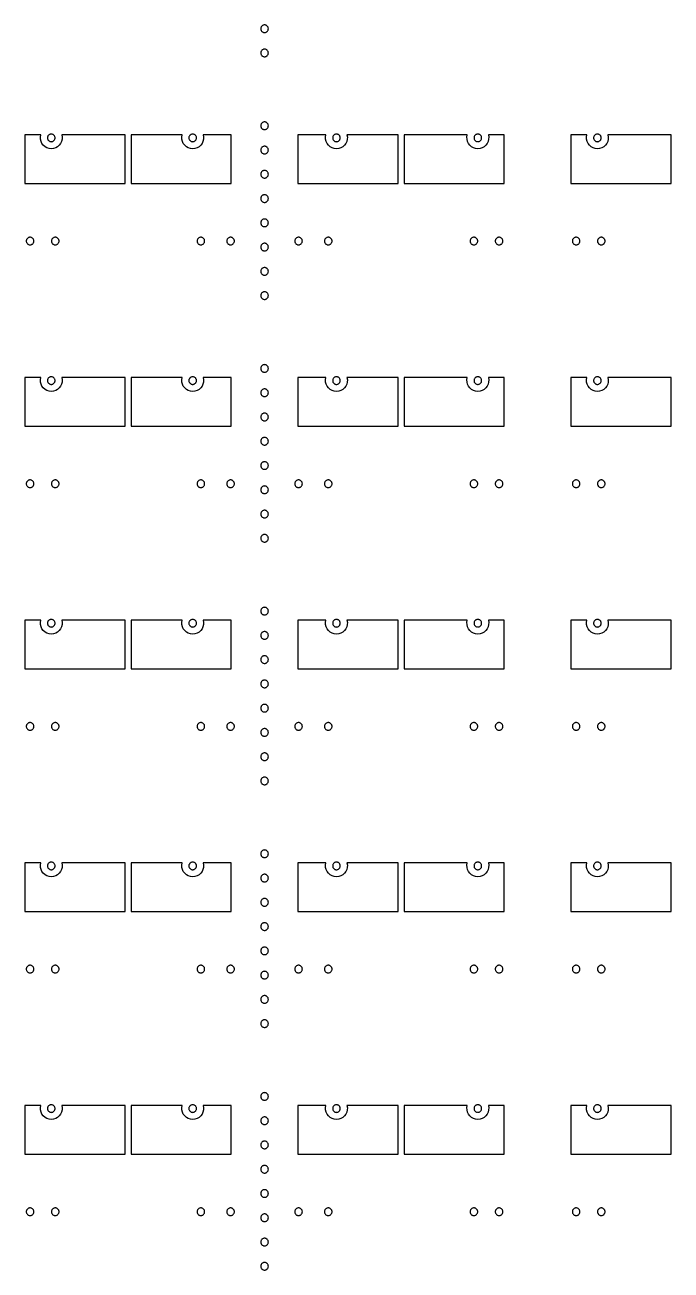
# Model space of a CAD drawing. Extents: x -100 to 100, y -100 to 100.
# Drawn here: x -31.68 to -18.92, y 0.64 to 25.22 of the extents above; entities that cross this region are included whole.
import ezdxf

# ---------------------------------------------------------------- set-up
doc = ezdxf.new("R2010")
doc.units = 0
doc.layers.add('C4', color=7, linetype='continuous')

# ---------------------------------------------------------------- blocks, each defined once
blk = doc.blocks.new('LDI_XFL94-0512-011_C4_B1')
at = {"layer": 'C4'}
for points in [[(-26.946, -53.338), (-26.956, -53.339), (-26.966, -53.341), (-26.975, -53.344), (-26.984, -53.348), (-26.992, -53.354), (-26.999, -53.36), (-27.006, -53.368), (-27.011, -53.376), (-27.015, -53.384), (-27.019, -53.394), (-27.02, -53.403), (-27.021, -53.413), (-27.02, -53.423), (-27.019, -53.433), (-27.015, -53.442), (-27.011, -53.451), (-27.006, -53.459), (-26.999, -53.466), (-26.992, -53.473), (-26.984, -53.478), (-26.975, -53.482), (-26.966, -53.486), (-26.956, -53.488), (-26.946, -53.488), (-26.936, -53.488), (-26.927, -53.486), (-26.917, -53.482), (-26.909, -53.478), (-26.9, -53.473), (-26.893, -53.466), (-26.887, -53.459), (-26.881, -53.451), (-26.877, -53.442), (-26.874, -53.433), (-26.872, -53.423), (-26.871, -53.413), (-26.872, -53.403), (-26.874, -53.394), (-26.877, -53.384), (-26.881, -53.376), (-26.887, -53.368), (-26.893, -53.36), (-26.9, -53.354), (-26.909, -53.348), (-26.917, -53.344), (-26.927, -53.341), (-26.936, -53.339), (-26.946, -53.338)], [(-31.156, -53.578), (-31.165, -53.578), (-31.175, -53.58), (-31.184, -53.583), (-31.193, -53.588), (-31.201, -53.593), (-31.209, -53.6), (-31.215, -53.607), (-31.221, -53.615), (-31.225, -53.624), (-31.228, -53.633), (-31.23, -53.643), (-31.231, -53.653), (-31.23, -53.662), (-31.228, -53.672), (-31.225, -53.681), (-31.221, -53.69), (-31.215, -53.698), (-31.209, -53.706), (-31.201, -53.712), (-31.193, -53.718), (-31.184, -53.722), (-31.175, -53.725), (-31.165, -53.727), (-31.156, -53.728), (-31.146, -53.727), (-31.136, -53.725), (-31.127, -53.722), (-31.118, -53.718), (-31.11, -53.712), (-31.103, -53.706), (-31.096, -53.698), (-31.091, -53.69), (-31.086, -53.681), (-31.083, -53.672), (-31.081, -53.662), (-31.081, -53.653), (-31.081, -53.643), (-31.083, -53.633), (-31.086, -53.624), (-31.091, -53.615), (-31.096, -53.607), (-31.103, -53.6), (-31.11, -53.593), (-31.118, -53.588), (-31.127, -53.583), (-31.136, -53.58), (-31.146, -53.578), (-31.156, -53.578)], [(-28.365, -53.578), (-28.375, -53.578), (-28.385, -53.58), (-28.394, -53.583), (-28.403, -53.588), (-28.411, -53.593), (-28.418, -53.6), (-28.425, -53.607), (-28.43, -53.615), (-28.435, -53.624), (-28.438, -53.633), (-28.44, -53.643), (-28.44, -53.653), (-28.44, -53.662), (-28.438, -53.672), (-28.435, -53.681), (-28.43, -53.69), (-28.425, -53.698), (-28.418, -53.706), (-28.411, -53.712), (-28.403, -53.718), (-28.394, -53.722), (-28.385, -53.725), (-28.375, -53.727), (-28.365, -53.728), (-28.355, -53.727), (-28.346, -53.725), (-28.337, -53.722), (-28.328, -53.718), (-28.32, -53.712), (-28.312, -53.706), (-28.306, -53.698), (-28.3, -53.69), (-28.296, -53.681), (-28.293, -53.672), (-28.291, -53.662), (-28.29, -53.653), (-28.291, -53.643), (-28.293, -53.633), (-28.296, -53.624), (-28.3, -53.615), (-28.306, -53.607), (-28.312, -53.6), (-28.32, -53.593), (-28.328, -53.588), (-28.337, -53.583), (-28.346, -53.58), (-28.355, -53.578), (-28.365, -53.578)], [(-25.527, -53.578), (-25.537, -53.578), (-25.546, -53.58), (-25.556, -53.583), (-25.564, -53.588), (-25.573, -53.593), (-25.58, -53.6), (-25.586, -53.607), (-25.592, -53.615), (-25.596, -53.624), (-25.599, -53.633), (-25.601, -53.643), (-25.602, -53.653), (-25.601, -53.662), (-25.599, -53.672), (-25.596, -53.681), (-25.592, -53.69), (-25.586, -53.698), (-25.58, -53.706), (-25.573, -53.712), (-25.564, -53.718), (-25.556, -53.722), (-25.546, -53.725), (-25.537, -53.727), (-25.527, -53.728), (-25.517, -53.727), (-25.508, -53.725), (-25.498, -53.722), (-25.489, -53.718), (-25.481, -53.712), (-25.474, -53.706), (-25.467, -53.698), (-25.462, -53.69), (-25.458, -53.681), (-25.455, -53.672), (-25.453, -53.662), (-25.452, -53.653), (-25.453, -53.643), (-25.455, -53.633), (-25.458, -53.624), (-25.462, -53.615), (-25.467, -53.607), (-25.474, -53.6), (-25.481, -53.593), (-25.489, -53.588), (-25.498, -53.583), (-25.508, -53.58), (-25.517, -53.578), (-25.527, -53.578)], [(-22.737, -53.578), (-22.746, -53.578), (-22.756, -53.58), (-22.765, -53.583), (-22.774, -53.588), (-22.782, -53.593), (-22.79, -53.6), (-22.796, -53.607), (-22.801, -53.615), (-22.806, -53.624), (-22.809, -53.633), (-22.811, -53.643), (-22.812, -53.653), (-22.811, -53.662), (-22.809, -53.672), (-22.806, -53.681), (-22.801, -53.69), (-22.796, -53.698), (-22.79, -53.706), (-22.782, -53.712), (-22.774, -53.718), (-22.765, -53.722), (-22.756, -53.725), (-22.746, -53.727), (-22.737, -53.728), (-22.727, -53.727), (-22.717, -53.725), (-22.708, -53.722), (-22.699, -53.718), (-22.691, -53.712), (-22.683, -53.706), (-22.677, -53.698), (-22.672, -53.69), (-22.667, -53.681), (-22.664, -53.672), (-22.662, -53.662), (-22.662, -53.653), (-22.662, -53.643), (-22.664, -53.633), (-22.667, -53.624), (-22.672, -53.615), (-22.677, -53.607), (-22.683, -53.6), (-22.691, -53.593), (-22.699, -53.588), (-22.708, -53.583), (-22.717, -53.58), (-22.727, -53.578), (-22.737, -53.578)], [(-20.377, -53.578), (-20.387, -53.578), (-20.397, -53.58), (-20.406, -53.583), (-20.415, -53.588), (-20.423, -53.593), (-20.43, -53.6), (-20.437, -53.607), (-20.442, -53.615), (-20.447, -53.624), (-20.45, -53.633), (-20.452, -53.643), (-20.452, -53.653), (-20.452, -53.662), (-20.45, -53.672), (-20.447, -53.681), (-20.442, -53.69), (-20.437, -53.698), (-20.43, -53.706), (-20.423, -53.712), (-20.415, -53.718), (-20.406, -53.722), (-20.397, -53.725), (-20.387, -53.727), (-20.377, -53.728), (-20.367, -53.727), (-20.358, -53.725), (-20.349, -53.722), (-20.34, -53.718), (-20.332, -53.712), (-20.324, -53.706), (-20.318, -53.698), (-20.312, -53.69), (-20.308, -53.681), (-20.305, -53.672), (-20.303, -53.662), (-20.302, -53.653), (-20.303, -53.643), (-20.305, -53.633), (-20.308, -53.624), (-20.312, -53.615), (-20.318, -53.607), (-20.324, -53.6), (-20.332, -53.593), (-20.34, -53.588), (-20.349, -53.583), (-20.358, -53.58), (-20.367, -53.578), (-20.377, -53.578)], [(-31.677, -54.551), (-29.701, -54.551), (-29.701, -53.593), (-30.949, -53.593), (-30.941, -53.636), (-30.942, -53.681), (-30.952, -53.724), (-30.971, -53.764), (-30.998, -53.799), (-31.031, -53.828), (-31.069, -53.85), (-31.112, -53.864), (-31.156, -53.868), (-31.2, -53.864), (-31.242, -53.85), (-31.28, -53.828), (-31.314, -53.799), (-31.34, -53.764), (-31.359, -53.724), (-31.369, -53.681), (-31.371, -53.636), (-31.363, -53.593), (-31.677, -53.593), (-31.677, -54.551)], [(-29.581, -54.551), (-27.605, -54.551), (-27.605, -53.593), (-28.158, -53.593), (-28.15, -53.636), (-28.152, -53.681), (-28.162, -53.724), (-28.181, -53.764), (-28.207, -53.799), (-28.24, -53.828), (-28.279, -53.85), (-28.321, -53.864), (-28.365, -53.868), (-28.409, -53.864), (-28.452, -53.85), (-28.49, -53.828), (-28.523, -53.799), (-28.55, -53.764), (-28.569, -53.724), (-28.579, -53.681), (-28.58, -53.636), (-28.572, -53.593), (-29.581, -53.593), (-29.581, -54.551)], [(-26.946, -53.817), (-26.956, -53.818), (-26.966, -53.82), (-26.975, -53.823), (-26.984, -53.827), (-26.992, -53.833), (-26.999, -53.839), (-27.006, -53.847), (-27.011, -53.855), (-27.015, -53.864), (-27.019, -53.873), (-27.02, -53.882), (-27.021, -53.892), (-27.02, -53.902), (-27.019, -53.912), (-27.015, -53.921), (-27.011, -53.93), (-27.006, -53.938), (-26.999, -53.945), (-26.992, -53.952), (-26.984, -53.957), (-26.975, -53.962), (-26.966, -53.965), (-26.956, -53.967), (-26.946, -53.967), (-26.936, -53.967), (-26.927, -53.965), (-26.917, -53.962), (-26.909, -53.957), (-26.9, -53.952), (-26.893, -53.945), (-26.887, -53.938), (-26.881, -53.93), (-26.877, -53.921), (-26.874, -53.912), (-26.872, -53.902), (-26.871, -53.892), (-26.872, -53.882), (-26.874, -53.873), (-26.877, -53.864), (-26.881, -53.855), (-26.887, -53.847), (-26.893, -53.839), (-26.9, -53.833), (-26.909, -53.827), (-26.917, -53.823), (-26.927, -53.82), (-26.936, -53.818), (-26.946, -53.817)], [(-24.311, -53.593), (-25.32, -53.593), (-25.312, -53.636), (-25.313, -53.681), (-25.323, -53.724), (-25.342, -53.764), (-25.369, -53.799), (-25.402, -53.828), (-25.441, -53.85), (-25.483, -53.864), (-25.527, -53.868), (-25.571, -53.864), (-25.613, -53.85), (-25.652, -53.828), (-25.685, -53.799), (-25.712, -53.764), (-25.73, -53.724), (-25.741, -53.681), (-25.742, -53.636), (-25.734, -53.593), (-26.287, -53.593), (-26.287, -54.551), (-24.311, -54.551), (-24.311, -53.593)], [(-22.216, -53.593), (-22.529, -53.593), (-22.522, -53.636), (-22.523, -53.681), (-22.533, -53.724), (-22.552, -53.764), (-22.578, -53.799), (-22.612, -53.828), (-22.65, -53.85), (-22.692, -53.864), (-22.737, -53.868), (-22.781, -53.864), (-22.823, -53.85), (-22.861, -53.828), (-22.895, -53.799), (-22.921, -53.764), (-22.94, -53.724), (-22.95, -53.681), (-22.951, -53.636), (-22.944, -53.593), (-24.192, -53.593), (-24.192, -54.551), (-22.216, -54.551), (-22.216, -53.593)], [(-20.898, -54.551), (-18.922, -54.551), (-18.922, -53.593), (-20.17, -53.593), (-20.162, -53.636), (-20.163, -53.681), (-20.174, -53.724), (-20.193, -53.764), (-20.219, -53.799), (-20.252, -53.828), (-20.291, -53.85), (-20.333, -53.864), (-20.377, -53.868), (-20.421, -53.864), (-20.463, -53.85), (-20.502, -53.828), (-20.535, -53.799), (-20.562, -53.764), (-20.581, -53.724), (-20.591, -53.681), (-20.592, -53.636), (-20.584, -53.593), (-20.898, -53.593), (-20.898, -54.551)], [(-26.946, -54.296), (-26.956, -54.297), (-26.966, -54.299), (-26.975, -54.302), (-26.984, -54.306), (-26.992, -54.312), (-26.999, -54.318), (-27.006, -54.326), (-27.011, -54.334), (-27.015, -54.343), (-27.019, -54.352), (-27.02, -54.361), (-27.021, -54.371), (-27.02, -54.381), (-27.019, -54.391), (-27.015, -54.4), (-27.011, -54.409), (-27.006, -54.417), (-26.999, -54.424), (-26.992, -54.431), (-26.984, -54.436), (-26.975, -54.441), (-26.966, -54.444), (-26.956, -54.446), (-26.946, -54.446), (-26.936, -54.446), (-26.927, -54.444), (-26.917, -54.441), (-26.909, -54.436), (-26.9, -54.431), (-26.893, -54.424), (-26.887, -54.417), (-26.881, -54.409), (-26.877, -54.4), (-26.874, -54.391), (-26.872, -54.381), (-26.871, -54.371), (-26.872, -54.361), (-26.874, -54.352), (-26.877, -54.343), (-26.881, -54.334), (-26.887, -54.326), (-26.893, -54.318), (-26.9, -54.312), (-26.909, -54.306), (-26.917, -54.302), (-26.927, -54.299), (-26.936, -54.297), (-26.946, -54.296)], [(-26.946, -54.775), (-26.956, -54.776), (-26.966, -54.778), (-26.975, -54.781), (-26.984, -54.785), (-26.992, -54.791), (-26.999, -54.797), (-27.006, -54.805), (-27.011, -54.813), (-27.015, -54.822), (-27.019, -54.831), (-27.02, -54.841), (-27.021, -54.85), (-27.02, -54.86), (-27.019, -54.87), (-27.015, -54.879), (-27.011, -54.888), (-27.006, -54.896), (-26.999, -54.903), (-26.992, -54.91), (-26.984, -54.915), (-26.975, -54.92), (-26.966, -54.923), (-26.956, -54.925), (-26.946, -54.925), (-26.936, -54.925), (-26.927, -54.923), (-26.917, -54.92), (-26.909, -54.915), (-26.9, -54.91), (-26.893, -54.903), (-26.887, -54.896), (-26.881, -54.888), (-26.877, -54.879), (-26.874, -54.87), (-26.872, -54.86), (-26.871, -54.85), (-26.872, -54.841), (-26.874, -54.831), (-26.877, -54.822), (-26.881, -54.813), (-26.887, -54.805), (-26.893, -54.797), (-26.9, -54.791), (-26.909, -54.785), (-26.917, -54.781), (-26.927, -54.778), (-26.936, -54.776), (-26.946, -54.775)], [(-26.946, -55.254), (-26.956, -55.255), (-26.966, -55.257), (-26.975, -55.26), (-26.984, -55.264), (-26.992, -55.27), (-26.999, -55.276), (-27.006, -55.284), (-27.011, -55.292), (-27.015, -55.301), (-27.019, -55.31), (-27.02, -55.32), (-27.021, -55.329), (-27.02, -55.339), (-27.019, -55.349), (-27.015, -55.358), (-27.011, -55.367), (-27.006, -55.375), (-26.999, -55.382), (-26.992, -55.389), (-26.984, -55.394), (-26.975, -55.399), (-26.966, -55.402), (-26.956, -55.404), (-26.946, -55.404), (-26.936, -55.404), (-26.927, -55.402), (-26.917, -55.399), (-26.909, -55.394), (-26.9, -55.389), (-26.893, -55.382), (-26.887, -55.375), (-26.881, -55.367), (-26.877, -55.358), (-26.874, -55.349), (-26.872, -55.339), (-26.871, -55.329), (-26.872, -55.32), (-26.874, -55.31), (-26.877, -55.301), (-26.881, -55.292), (-26.887, -55.284), (-26.893, -55.276), (-26.9, -55.27), (-26.909, -55.264), (-26.917, -55.26), (-26.927, -55.257), (-26.936, -55.255), (-26.946, -55.254)], [(-31.575, -55.614), (-31.585, -55.614), (-31.594, -55.616), (-31.604, -55.619), (-31.612, -55.624), (-31.621, -55.629), (-31.628, -55.636), (-31.634, -55.643), (-31.64, -55.651), (-31.644, -55.66), (-31.647, -55.669), (-31.649, -55.679), (-31.65, -55.689), (-31.649, -55.698), (-31.647, -55.708), (-31.644, -55.717), (-31.64, -55.726), (-31.634, -55.734), (-31.628, -55.742), (-31.621, -55.748), (-31.612, -55.754), (-31.604, -55.758), (-31.594, -55.761), (-31.585, -55.763), (-31.575, -55.764), (-31.565, -55.763), (-31.555, -55.761), (-31.546, -55.758), (-31.537, -55.754), (-31.529, -55.748), (-31.522, -55.742), (-31.515, -55.734), (-31.51, -55.726), (-31.506, -55.717), (-31.502, -55.708), (-31.5, -55.698), (-31.5, -55.689), (-31.5, -55.679), (-31.502, -55.669), (-31.506, -55.66), (-31.51, -55.651), (-31.515, -55.643), (-31.522, -55.636), (-31.529, -55.629), (-31.537, -55.624), (-31.546, -55.619), (-31.555, -55.616), (-31.565, -55.614), (-31.575, -55.614)], [(-31.078, -55.614), (-31.088, -55.614), (-31.097, -55.616), (-31.107, -55.619), (-31.115, -55.624), (-31.124, -55.629), (-31.131, -55.636), (-31.137, -55.643), (-31.143, -55.651), (-31.147, -55.66), (-31.15, -55.669), (-31.152, -55.679), (-31.153, -55.689), (-31.152, -55.698), (-31.15, -55.708), (-31.147, -55.717), (-31.143, -55.726), (-31.137, -55.734), (-31.131, -55.742), (-31.124, -55.748), (-31.115, -55.754), (-31.107, -55.758), (-31.097, -55.761), (-31.088, -55.763), (-31.078, -55.764), (-31.068, -55.763), (-31.058, -55.761), (-31.049, -55.758), (-31.04, -55.754), (-31.032, -55.748), (-31.025, -55.742), (-31.018, -55.734), (-31.013, -55.726), (-31.009, -55.717), (-31.005, -55.708), (-31.003, -55.698), (-31.003, -55.689), (-31.003, -55.679), (-31.005, -55.669), (-31.009, -55.66), (-31.013, -55.651), (-31.018, -55.643), (-31.025, -55.636), (-31.032, -55.629), (-31.04, -55.624), (-31.049, -55.619), (-31.058, -55.616), (-31.068, -55.614), (-31.078, -55.614)], [(-28.204, -55.614), (-28.213, -55.614), (-28.223, -55.616), (-28.232, -55.619), (-28.241, -55.624), (-28.249, -55.629), (-28.257, -55.636), (-28.263, -55.643), (-28.269, -55.651), (-28.273, -55.66), (-28.276, -55.669), (-28.278, -55.679), (-28.279, -55.689), (-28.278, -55.698), (-28.276, -55.708), (-28.273, -55.717), (-28.269, -55.726), (-28.263, -55.734), (-28.257, -55.742), (-28.249, -55.748), (-28.241, -55.754), (-28.232, -55.758), (-28.223, -55.761), (-28.213, -55.763), (-28.204, -55.764), (-28.194, -55.763), (-28.184, -55.761), (-28.175, -55.758), (-28.166, -55.754), (-28.158, -55.748), (-28.151, -55.742), (-28.144, -55.734), (-28.139, -55.726), (-28.134, -55.717), (-28.131, -55.708), (-28.129, -55.698), (-28.129, -55.689), (-28.129, -55.679), (-28.131, -55.669), (-28.134, -55.66), (-28.139, -55.651), (-28.144, -55.643), (-28.151, -55.636), (-28.158, -55.629), (-28.166, -55.624), (-28.175, -55.619), (-28.184, -55.616), (-28.194, -55.614), (-28.204, -55.614)], [(-27.617, -55.614), (-27.627, -55.614), (-27.636, -55.616), (-27.645, -55.619), (-27.654, -55.624), (-27.662, -55.629), (-27.67, -55.636), (-27.676, -55.643), (-27.682, -55.651), (-27.686, -55.66), (-27.689, -55.669), (-27.691, -55.679), (-27.692, -55.689), (-27.691, -55.698), (-27.689, -55.708), (-27.686, -55.717), (-27.682, -55.726), (-27.676, -55.734), (-27.67, -55.742), (-27.662, -55.748), (-27.654, -55.754), (-27.645, -55.758), (-27.636, -55.761), (-27.627, -55.763), (-27.617, -55.764), (-27.607, -55.763), (-27.597, -55.761), (-27.588, -55.758), (-27.579, -55.754), (-27.571, -55.748), (-27.564, -55.742), (-27.557, -55.734), (-27.552, -55.726), (-27.547, -55.717), (-27.544, -55.708), (-27.542, -55.698), (-27.542, -55.689), (-27.542, -55.679), (-27.544, -55.669), (-27.547, -55.66), (-27.552, -55.651), (-27.557, -55.643), (-27.564, -55.636), (-27.571, -55.629), (-27.579, -55.624), (-27.588, -55.619), (-27.597, -55.616), (-27.607, -55.614), (-27.617, -55.614)], [(-26.946, -55.733), (-26.956, -55.734), (-26.966, -55.736), (-26.975, -55.739), (-26.984, -55.743), (-26.992, -55.749), (-26.999, -55.755), (-27.006, -55.763), (-27.011, -55.771), (-27.015, -55.78), (-27.019, -55.789), (-27.02, -55.799), (-27.021, -55.808), (-27.02, -55.818), (-27.019, -55.828), (-27.015, -55.837), (-27.011, -55.846), (-27.006, -55.854), (-26.999, -55.861), (-26.992, -55.868), (-26.984, -55.873), (-26.975, -55.878), (-26.966, -55.881), (-26.956, -55.883), (-26.946, -55.883), (-26.936, -55.883), (-26.927, -55.881), (-26.917, -55.878), (-26.909, -55.873), (-26.9, -55.868), (-26.893, -55.861), (-26.887, -55.854), (-26.881, -55.846), (-26.877, -55.837), (-26.874, -55.828), (-26.872, -55.818), (-26.871, -55.808), (-26.872, -55.799), (-26.874, -55.789), (-26.877, -55.78), (-26.881, -55.771), (-26.887, -55.763), (-26.893, -55.755), (-26.9, -55.749), (-26.909, -55.743), (-26.917, -55.739), (-26.927, -55.736), (-26.936, -55.734), (-26.946, -55.733)], [(-26.275, -55.614), (-26.285, -55.614), (-26.295, -55.616), (-26.304, -55.619), (-26.313, -55.624), (-26.321, -55.629), (-26.328, -55.636), (-26.335, -55.643), (-26.34, -55.651), (-26.345, -55.66), (-26.348, -55.669), (-26.35, -55.679), (-26.35, -55.689), (-26.35, -55.698), (-26.348, -55.708), (-26.345, -55.717), (-26.34, -55.726), (-26.335, -55.734), (-26.328, -55.742), (-26.321, -55.748), (-26.313, -55.754), (-26.304, -55.758), (-26.295, -55.761), (-26.285, -55.763), (-26.275, -55.764), (-26.266, -55.763), (-26.256, -55.761), (-26.247, -55.758), (-26.238, -55.754), (-26.23, -55.748), (-26.222, -55.742), (-26.216, -55.734), (-26.21, -55.726), (-26.206, -55.717), (-26.203, -55.708), (-26.201, -55.698), (-26.2, -55.689), (-26.201, -55.679), (-26.203, -55.669), (-26.206, -55.66), (-26.21, -55.651), (-26.216, -55.643), (-26.222, -55.636), (-26.23, -55.629), (-26.238, -55.624), (-26.247, -55.619), (-26.256, -55.616), (-26.266, -55.614), (-26.275, -55.614)], [(-25.689, -55.614), (-25.698, -55.614), (-25.708, -55.616), (-25.717, -55.619), (-25.726, -55.624), (-25.734, -55.629), (-25.742, -55.636), (-25.748, -55.643), (-25.754, -55.651), (-25.758, -55.66), (-25.761, -55.669), (-25.763, -55.679), (-25.764, -55.689), (-25.763, -55.698), (-25.761, -55.708), (-25.758, -55.717), (-25.754, -55.726), (-25.748, -55.734), (-25.742, -55.742), (-25.734, -55.748), (-25.726, -55.754), (-25.717, -55.758), (-25.708, -55.761), (-25.698, -55.763), (-25.689, -55.764), (-25.679, -55.763), (-25.669, -55.761), (-25.66, -55.758), (-25.651, -55.754), (-25.643, -55.748), (-25.636, -55.742), (-25.629, -55.734), (-25.624, -55.726), (-25.619, -55.717), (-25.616, -55.708), (-25.614, -55.698), (-25.614, -55.689), (-25.614, -55.679), (-25.616, -55.669), (-25.619, -55.66), (-25.624, -55.651), (-25.629, -55.643), (-25.636, -55.636), (-25.643, -55.629), (-25.651, -55.624), (-25.66, -55.619), (-25.669, -55.616), (-25.679, -55.614), (-25.689, -55.614)], [(-22.814, -55.614), (-22.824, -55.614), (-22.834, -55.616), (-22.843, -55.619), (-22.852, -55.624), (-22.86, -55.629), (-22.867, -55.636), (-22.874, -55.643), (-22.879, -55.651), (-22.884, -55.66), (-22.887, -55.669), (-22.889, -55.679), (-22.889, -55.689), (-22.889, -55.698), (-22.887, -55.708), (-22.884, -55.717), (-22.879, -55.726), (-22.874, -55.734), (-22.867, -55.742), (-22.86, -55.748), (-22.852, -55.754), (-22.843, -55.758), (-22.834, -55.761), (-22.824, -55.763), (-22.814, -55.764), (-22.805, -55.763), (-22.795, -55.761), (-22.786, -55.758), (-22.777, -55.754), (-22.769, -55.748), (-22.761, -55.742), (-22.755, -55.734), (-22.749, -55.726), (-22.745, -55.717), (-22.742, -55.708), (-22.74, -55.698), (-22.739, -55.689), (-22.74, -55.679), (-22.742, -55.669), (-22.745, -55.66), (-22.749, -55.651), (-22.755, -55.643), (-22.761, -55.636), (-22.769, -55.629), (-22.777, -55.624), (-22.786, -55.619), (-22.795, -55.616), (-22.805, -55.614), (-22.814, -55.614)], [(-22.317, -55.614), (-22.327, -55.614), (-22.337, -55.616), (-22.346, -55.619), (-22.355, -55.624), (-22.363, -55.629), (-22.37, -55.636), (-22.377, -55.643), (-22.382, -55.651), (-22.387, -55.66), (-22.39, -55.669), (-22.392, -55.679), (-22.392, -55.689), (-22.392, -55.698), (-22.39, -55.708), (-22.387, -55.717), (-22.382, -55.726), (-22.377, -55.734), (-22.37, -55.742), (-22.363, -55.748), (-22.355, -55.754), (-22.346, -55.758), (-22.337, -55.761), (-22.327, -55.763), (-22.317, -55.764), (-22.308, -55.763), (-22.298, -55.761), (-22.289, -55.758), (-22.28, -55.754), (-22.272, -55.748), (-22.264, -55.742), (-22.258, -55.734), (-22.252, -55.726), (-22.248, -55.717), (-22.245, -55.708), (-22.243, -55.698), (-22.242, -55.689), (-22.243, -55.679), (-22.245, -55.669), (-22.248, -55.66), (-22.252, -55.651), (-22.258, -55.643), (-22.264, -55.636), (-22.272, -55.629), (-22.28, -55.624), (-22.289, -55.619), (-22.298, -55.616), (-22.308, -55.614), (-22.317, -55.614)], [(-20.796, -55.614), (-20.806, -55.614), (-20.816, -55.616), (-20.825, -55.619), (-20.834, -55.624), (-20.842, -55.629), (-20.849, -55.636), (-20.856, -55.643), (-20.861, -55.651), (-20.866, -55.66), (-20.869, -55.669), (-20.871, -55.679), (-20.871, -55.689), (-20.871, -55.698), (-20.869, -55.708), (-20.866, -55.717), (-20.861, -55.726), (-20.856, -55.734), (-20.849, -55.742), (-20.842, -55.748), (-20.834, -55.754), (-20.825, -55.758), (-20.816, -55.761), (-20.806, -55.763), (-20.796, -55.764), (-20.787, -55.763), (-20.777, -55.761), (-20.768, -55.758), (-20.759, -55.754), (-20.751, -55.748), (-20.743, -55.742), (-20.737, -55.734), (-20.731, -55.726), (-20.727, -55.717), (-20.724, -55.708), (-20.722, -55.698), (-20.721, -55.689), (-20.722, -55.679), (-20.724, -55.669), (-20.727, -55.66), (-20.731, -55.651), (-20.737, -55.643), (-20.743, -55.636), (-20.751, -55.629), (-20.759, -55.624), (-20.768, -55.619), (-20.777, -55.616), (-20.787, -55.614), (-20.796, -55.614)], [(-20.299, -55.614), (-20.309, -55.614), (-20.319, -55.616), (-20.328, -55.619), (-20.337, -55.624), (-20.345, -55.629), (-20.352, -55.636), (-20.359, -55.643), (-20.364, -55.651), (-20.369, -55.66), (-20.372, -55.669), (-20.374, -55.679), (-20.374, -55.689), (-20.374, -55.698), (-20.372, -55.708), (-20.369, -55.717), (-20.364, -55.726), (-20.359, -55.734), (-20.352, -55.742), (-20.345, -55.748), (-20.337, -55.754), (-20.328, -55.758), (-20.319, -55.761), (-20.309, -55.763), (-20.299, -55.764), (-20.29, -55.763), (-20.28, -55.761), (-20.271, -55.758), (-20.262, -55.754), (-20.254, -55.748), (-20.246, -55.742), (-20.24, -55.734), (-20.234, -55.726), (-20.23, -55.717), (-20.227, -55.708), (-20.225, -55.698), (-20.224, -55.689), (-20.225, -55.679), (-20.227, -55.669), (-20.23, -55.66), (-20.234, -55.651), (-20.24, -55.643), (-20.246, -55.636), (-20.254, -55.629), (-20.262, -55.624), (-20.271, -55.619), (-20.28, -55.616), (-20.29, -55.614), (-20.299, -55.614)], [(-26.946, -56.212), (-26.956, -56.213), (-26.966, -56.215), (-26.975, -56.218), (-26.984, -56.222), (-26.992, -56.228), (-26.999, -56.234), (-27.006, -56.242), (-27.011, -56.25), (-27.015, -56.259), (-27.019, -56.268), (-27.02, -56.278), (-27.021, -56.287), (-27.02, -56.297), (-27.019, -56.307), (-27.015, -56.316), (-27.011, -56.325), (-27.006, -56.333), (-26.999, -56.34), (-26.992, -56.347), (-26.984, -56.352), (-26.975, -56.357), (-26.966, -56.36), (-26.956, -56.362), (-26.946, -56.362), (-26.936, -56.362), (-26.927, -56.36), (-26.917, -56.357), (-26.909, -56.352), (-26.9, -56.347), (-26.893, -56.34), (-26.887, -56.333), (-26.881, -56.325), (-26.877, -56.316), (-26.874, -56.307), (-26.872, -56.297), (-26.871, -56.287), (-26.872, -56.278), (-26.874, -56.268), (-26.877, -56.259), (-26.881, -56.25), (-26.887, -56.242), (-26.893, -56.234), (-26.9, -56.228), (-26.909, -56.222), (-26.917, -56.218), (-26.927, -56.215), (-26.936, -56.213), (-26.946, -56.212)], [(-26.946, -56.691), (-26.956, -56.692), (-26.966, -56.694), (-26.975, -56.697), (-26.984, -56.702), (-26.992, -56.707), (-26.999, -56.713), (-27.006, -56.721), (-27.011, -56.729), (-27.015, -56.738), (-27.019, -56.747), (-27.02, -56.757), (-27.021, -56.766), (-27.02, -56.776), (-27.019, -56.786), (-27.015, -56.795), (-27.011, -56.804), (-27.006, -56.812), (-26.999, -56.82), (-26.992, -56.826), (-26.984, -56.831), (-26.975, -56.836), (-26.966, -56.839), (-26.956, -56.841), (-26.946, -56.841), (-26.936, -56.841), (-26.927, -56.839), (-26.917, -56.836), (-26.909, -56.831), (-26.9, -56.826), (-26.893, -56.82), (-26.887, -56.812), (-26.881, -56.804), (-26.877, -56.795), (-26.874, -56.786), (-26.872, -56.776), (-26.871, -56.766), (-26.872, -56.757), (-26.874, -56.747), (-26.877, -56.738), (-26.881, -56.729), (-26.887, -56.721), (-26.893, -56.713), (-26.9, -56.707), (-26.909, -56.702), (-26.917, -56.697), (-26.927, -56.694), (-26.936, -56.692), (-26.946, -56.691)]]:
    blk.add_lwpolyline(points, close=True, dxfattribs=at)

msp = doc.modelspace()

# ---------------------------------------------------------------- block references
at = {"layer": 'C4'}
for p in [(0, 81.437), (0, 76.647), (0, 71.856), (0, 67.066), (0, 62.275), (0, 57.485)]:
    msp.add_blockref('LDI_XFL94-0512-011_C4_B1', p, dxfattribs=at)

doc.saveas('drawing.dxf')
